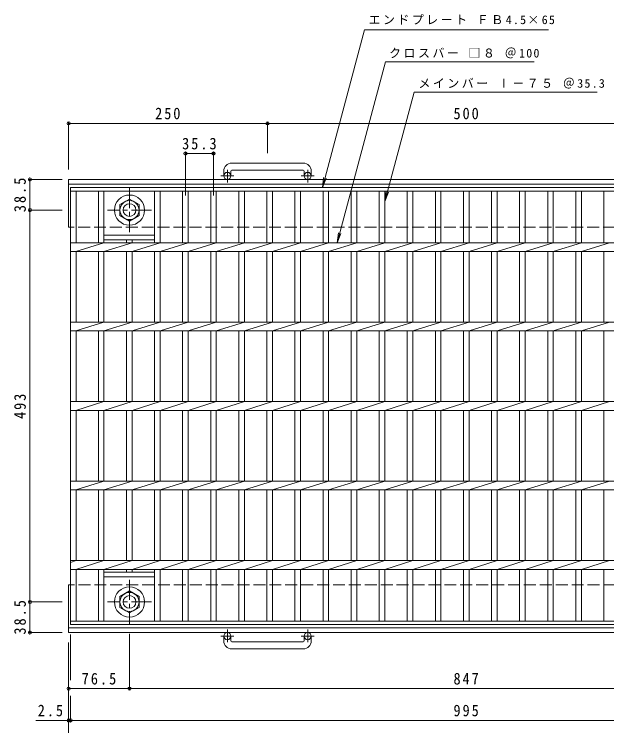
# Model space of a CAD drawing. Units: millimetres, scale not verified. Extents: x -929 to 924, y -686 to 664.
# Drawn here: x -929 to -184, y -231 to 664 of the extents above; entities that cross this region are included whole.
import ezdxf

# ---------------------------------------------------------------- set-up
doc = ezdxf.new("R2010")
doc.units = ezdxf.units.MM
doc.header["$LTSCALE"] = 5
doc.header["$PDMODE"] = 32
doc.header["$PDSIZE"] = 4
doc.linetypes.add('CHAIN1', pattern=[8, 5, -1, 1, -1])
doc.linetypes.add('DASHED3', pattern=[4, 3, -1])
for name, color, linetype, lineweight in [('0-1_躯体', 2, 'Continuous', 9), ('0-2_仕上', 3, 'Continuous', 9), ('0-4_その他', 7, 'Continuous', 9), ('0-5_寸法', 7, 'Continuous', 9)]:
    doc.layers.add(name, color=color, linetype=linetype, lineweight=lineweight)
doc.styles.add('ＭＳ ゴシック', font='')
doc.styles.get('ＭＳ ゴシック').set_extended_font_data('MS Gothic')

msp = doc.modelspace()

# ---------------------------------------------------------------- linework, layer by layer
at = {"layer": '0-1_躯体'}
for p, q in [((-565.846, 476.419), (-655.846, 476.419)), ((-665.846, 466.419), (-665.846, 460.319)), ((-656.846, 466.419), (-656.846, 460.319)), ((-655.846, 467.419), (-565.846, 467.419)), ((-564.846, 466.419), (-564.846, 460.319)), ((-555.846, 466.419), (-555.846, 460.319)), ((-860.846, 395.819), (-860.846, 455.819)), ((266.483, 455.819), (-860.846, 455.819)), ((264.437, 449.819), (-860.846, 449.819)), ((-860.846, -114.181), (-860.846, -54.182)), ((248.074, -108.181), (-860.846, -108.181)), ((246.028, -114.181), (-860.846, -114.181)), ((-665.846, -124.782), (-665.846, -118.682)), ((-656.846, -124.782), (-656.846, -118.682)), ((-564.846, -124.782), (-564.846, -118.682)), ((-555.846, -124.782), (-555.846, -118.682)), ((-655.846, -125.782), (-565.846, -125.782)), ((-565.846, -134.782), (-655.846, -134.782))]:
    msp.add_line(p, q, dxfattribs=at)
at = {"layer": '0-1_躯体', "linetype": 'CHAIN1'}
for p, q in [((-661.346, 452.211), (-661.346, 467.809)), ((-560.346, 452.211), (-560.346, 467.809)), ((-653.183, 460.319), (-669.59, 460.319)), ((-552.183, 460.319), (-568.59, 460.319)), ((-784.346, 444.956), (-784.346, 389.682)), ((-756.71, 417.319), (-811.983, 417.319)), ((-784.346, -48.045), (-784.346, -103.318)), ((-756.71, -75.681), (-811.983, -75.681)), ((-661.346, -110.574), (-661.346, -126.172)), ((-560.346, -110.574), (-560.346, -126.172)), ((-653.183, -118.682), (-669.59, -118.682)), ((-552.183, -118.682), (-568.59, -118.682))]:
    msp.add_line(p, q, dxfattribs=at)
at = {"layer": '0-1_躯体', "linetype": 'DASHED3'}
for p, q in [((246.028, 395.819), (-860.846, 395.819)), ((266.483, -54.182), (-860.846, -54.182))]:
    msp.add_line(p, q, dxfattribs=at)
at = {"layer": '0-1_躯体'}
for points in [[(-796.347, 424.246), (-796.347, 410.391), (-784.346, 403.462), (-772.347, 410.391), (-772.347, 424.246), (-784.346, 431.175)], [(-796.347, -82.609), (-796.347, -68.753), (-784.346, -61.824), (-772.347, -68.753), (-772.347, -82.609), (-784.346, -89.538)]]:
    msp.add_lwpolyline(points, close=True, dxfattribs=at)
for centre, radius in [((-661.346, 460.319), 4.5), ((-560.346, 460.319), 4.5), ((-784.346, 417.319), 19), ((-784.346, 417.319), 12), ((-784.346, 417.319), 8), ((-784.346, -75.681), 19), ((-784.346, -75.681), 12), ((-784.346, -75.681), 8), ((-661.346, -118.682), 4.5), ((-560.346, -118.682), 4.5)]:
    msp.add_circle(centre, radius, dxfattribs=at)
for centre, radius, start, end in [((-655.846, 466.419), 10, 90, 180), ((-565.846, 466.419), 10, 0, 90), ((-655.846, 466.419), 1, 90, 180), ((-565.846, 466.419), 1, 0, 90), ((-655.846, -124.782), 10, 180, 270), ((-655.846, -124.782), 1, 180, 270), ((-565.846, -124.782), 10, 270, 0), ((-565.846, -124.782), 1, 270, 0)]:
    msp.add_arc(centre, radius, start, end, dxfattribs=at)
at = {"layer": '0-2_仕上'}
for p, q in [((-858.346, 445.819), (136.655, 445.819)), ((-858.346, -104.181), (-858.346, 445.819)), ((-858.346, 441.319), (136.655, 441.319)), ((-851.345, 376.319), (-851.345, 441.319)), ((-823.445, 441.319), (-823.445, 376.319)), ((-816.446, 441.319), (-816.446, 376.319)), ((-752.845, 441.319), (-752.845, 376.319)), ((-745.845, 441.319), (-745.845, 376.319)), ((-717.546, 441.319), (-717.546, 376.319)), ((-710.546, 441.319), (-710.546, 376.319)), ((-682.245, 441.319), (-682.245, 376.319)), ((-675.246, 441.319), (-675.246, 376.319)), ((-646.946, 441.319), (-646.946, 376.319)), ((-639.946, 441.319), (-639.946, 376.319)), ((-611.645, 441.319), (-611.645, 376.319)), ((-604.645, 441.319), (-604.645, 376.319)), ((-576.345, 441.319), (-576.345, 376.319)), ((-569.346, 441.319), (-569.346, 376.319)), ((-541.045, 441.319), (-541.045, 376.319)), ((-534.045, 441.319), (-534.045, 376.319)), ((-505.746, 441.319), (-505.746, 376.319)), ((-498.746, 441.319), (-498.746, 376.319)), ((-470.446, 441.319), (-470.446, 376.319)), ((-463.445, 441.319), (-463.445, 376.319)), ((-435.146, 441.319), (-435.146, 376.319)), ((-428.145, 441.319), (-428.145, 376.319)), ((-399.845, 441.319), (-399.845, 376.319)), ((-392.845, 441.319), (-392.845, 376.319)), ((-364.545, 441.319), (-364.545, 376.319)), ((-357.545, 441.319), (-357.545, 376.319)), ((-329.246, 441.319), (-329.246, 376.319)), ((-322.246, 441.319), (-322.246, 376.319)), ((-293.946, 441.319), (-293.946, 376.319)), ((-286.946, 441.319), (-286.946, 376.319)), ((-258.646, 441.319), (-258.646, 376.319)), ((-251.646, 441.319), (-251.646, 376.319)), ((-223.345, 441.319), (-223.345, 376.319)), ((-216.346, 441.319), (-216.346, 376.319)), ((-188.046, 441.319), (-188.046, 376.319)), ((-816.446, 385.819), (-752.845, 385.819)), ((-858.346, 376.319), (136.655, 376.319)), ((-851.746, 365.319), (-816.446, 376.319)), ((-816.446, 379.819), (-752.845, 379.819)), ((-781.146, 376.319), (-816.446, 365.319)), ((-788.145, 379.819), (-788.145, 376.319)), ((-781.146, 379.819), (-781.146, 376.319)), ((-745.845, 376.319), (-781.146, 365.319)), ((-745.846, 365.319), (-710.546, 376.319)), ((-710.546, 365.319), (-675.246, 376.319)), ((-675.246, 365.319), (-639.946, 376.319)), ((-639.946, 365.319), (-604.646, 376.319)), ((-604.646, 365.319), (-569.346, 376.319)), ((-569.346, 365.319), (-534.046, 376.319)), ((-534.046, 365.319), (-498.746, 376.319)), ((-498.746, 365.319), (-463.446, 376.319)), ((-463.446, 365.319), (-428.146, 376.319)), ((-428.146, 365.319), (-392.846, 376.319)), ((-392.846, 365.319), (-357.546, 376.319)), ((-357.546, 365.319), (-322.246, 376.319)), ((-322.246, 365.319), (-286.946, 376.319)), ((-286.946, 365.319), (-251.646, 376.319)), ((-251.646, 365.319), (-216.346, 376.319)), ((-216.346, 365.319), (-181.046, 376.319)), ((-858.346, 365.319), (136.655, 365.319)), ((-851.345, 276.319), (-851.345, 365.319)), ((-823.445, 365.319), (-823.445, 276.319)), ((-816.446, 365.319), (-816.446, 276.319)), ((-788.145, 365.319), (-788.145, 276.319)), ((-781.146, 365.319), (-781.146, 276.319)), ((-752.845, 365.319), (-752.845, 276.319)), ((-745.845, 365.319), (-745.845, 276.319)), ((-717.546, 365.319), (-717.546, 276.319)), ((-710.546, 365.319), (-710.546, 276.319)), ((-682.245, 365.319), (-682.245, 276.319)), ((-675.246, 365.319), (-675.246, 276.319)), ((-646.946, 365.319), (-646.946, 276.319)), ((-639.946, 365.319), (-639.946, 276.319)), ((-611.645, 365.319), (-611.645, 276.319)), ((-604.645, 365.319), (-604.645, 276.319)), ((-576.345, 365.319), (-576.345, 276.319)), ((-569.346, 365.319), (-569.346, 276.319)), ((-541.045, 365.319), (-541.045, 276.319)), ((-534.045, 365.319), (-534.045, 276.319)), ((-505.746, 365.319), (-505.746, 276.319)), ((-498.746, 365.319), (-498.746, 276.319)), ((-470.446, 365.319), (-470.446, 276.319)), ((-463.445, 365.319), (-463.445, 276.319)), ((-435.146, 365.319), (-435.146, 276.319)), ((-428.145, 365.319), (-428.145, 276.319)), ((-399.845, 365.319), (-399.845, 276.319)), ((-392.845, 365.319), (-392.845, 276.319)), ((-364.545, 365.319), (-364.545, 276.319)), ((-357.545, 365.319), (-357.545, 276.319)), ((-329.246, 365.319), (-329.246, 276.319)), ((-322.246, 365.319), (-322.246, 276.319)), ((-293.946, 365.319), (-293.946, 276.319)), ((-286.946, 365.319), (-286.946, 276.319)), ((-258.646, 365.319), (-258.646, 276.319)), ((-251.646, 365.319), (-251.646, 276.319)), ((-223.345, 365.319), (-223.345, 276.319)), ((-216.346, 365.319), (-216.346, 276.319)), ((-188.046, 365.319), (-188.046, 276.319)), ((-858.346, 276.319), (136.655, 276.319)), ((-851.746, 265.319), (-816.446, 276.319)), ((-816.446, 265.319), (-781.146, 276.319)), ((-781.146, 265.319), (-745.846, 276.319)), ((-745.846, 265.319), (-710.546, 276.319)), ((-710.546, 265.319), (-675.246, 276.319)), ((-675.246, 265.319), (-639.946, 276.319)), ((-639.946, 265.319), (-604.646, 276.319)), ((-604.646, 265.319), (-569.346, 276.319)), ((-569.346, 265.319), (-534.046, 276.319)), ((-534.046, 265.319), (-498.746, 276.319)), ((-498.746, 265.319), (-463.446, 276.319)), ((-463.446, 265.319), (-428.146, 276.319)), ((-428.146, 265.319), (-392.846, 276.319)), ((-392.846, 265.319), (-357.546, 276.319)), ((-357.546, 265.319), (-322.246, 276.319)), ((-322.246, 265.319), (-286.946, 276.319)), ((-286.946, 265.319), (-251.646, 276.319)), ((-251.646, 265.319), (-216.346, 276.319)), ((-216.346, 265.319), (-181.046, 276.319)), ((-858.346, 265.319), (136.655, 265.319)), ((-851.345, 176.319), (-851.345, 265.319)), ((-823.445, 265.319), (-823.445, 176.319)), ((-816.446, 265.319), (-816.446, 176.319)), ((-788.145, 265.319), (-788.145, 176.319)), ((-781.146, 265.319), (-781.146, 176.319)), ((-752.845, 265.319), (-752.845, 176.319)), ((-745.845, 265.319), (-745.845, 176.319)), ((-717.546, 265.319), (-717.546, 176.319)), ((-710.546, 265.319), (-710.546, 176.319)), ((-682.245, 265.319), (-682.245, 176.319)), ((-675.246, 265.319), (-675.246, 176.319)), ((-646.946, 265.319), (-646.946, 176.319)), ((-639.946, 265.319), (-639.946, 176.319)), ((-611.645, 265.319), (-611.645, 176.319)), ((-604.645, 265.319), (-604.645, 176.319)), ((-576.345, 265.319), (-576.345, 176.319)), ((-569.346, 265.319), (-569.346, 176.319)), ((-541.045, 265.319), (-541.045, 176.319)), ((-534.045, 265.319), (-534.045, 176.319)), ((-505.746, 265.319), (-505.746, 176.319)), ((-498.746, 265.319), (-498.746, 176.319)), ((-470.446, 265.319), (-470.446, 176.319)), ((-463.445, 265.319), (-463.445, 176.319)), ((-435.146, 265.319), (-435.146, 176.319)), ((-428.145, 265.319), (-428.145, 176.319)), ((-399.845, 265.319), (-399.845, 176.319)), ((-392.845, 265.319), (-392.845, 176.319)), ((-364.545, 265.319), (-364.545, 176.319)), ((-357.545, 265.319), (-357.545, 176.319)), ((-329.246, 265.319), (-329.246, 176.319)), ((-322.246, 265.319), (-322.246, 176.319)), ((-293.946, 265.319), (-293.946, 176.319)), ((-286.946, 265.319), (-286.946, 176.319)), ((-258.646, 265.319), (-258.646, 176.319)), ((-251.646, 265.319), (-251.646, 176.319)), ((-223.345, 265.319), (-223.345, 176.319)), ((-216.346, 265.319), (-216.346, 176.319)), ((-188.046, 265.319), (-188.046, 176.319)), ((-858.346, 176.319), (136.655, 176.319)), ((-851.746, 165.319), (-816.446, 176.319)), ((-816.446, 165.319), (-781.146, 176.319)), ((-781.146, 165.319), (-745.846, 176.319)), ((-745.846, 165.319), (-710.546, 176.319)), ((-710.546, 165.319), (-675.246, 176.319)), ((-675.246, 165.319), (-639.946, 176.319)), ((-639.946, 165.319), (-604.646, 176.319)), ((-604.646, 165.319), (-569.346, 176.319)), ((-569.346, 165.319), (-534.046, 176.319)), ((-534.046, 165.319), (-498.746, 176.319)), ((-498.746, 165.319), (-463.446, 176.319)), ((-463.446, 165.319), (-428.146, 176.319)), ((-428.146, 165.319), (-392.846, 176.319)), ((-392.846, 165.319), (-357.546, 176.319)), ((-357.546, 165.319), (-322.246, 176.319)), ((-322.246, 165.319), (-286.946, 176.319)), ((-286.946, 165.319), (-251.646, 176.319)), ((-251.646, 165.319), (-216.346, 176.319)), ((-216.346, 165.319), (-181.046, 176.319)), ((-858.346, 165.319), (136.655, 165.319)), ((-851.345, 76.319), (-851.345, 165.319)), ((-823.445, 165.319), (-823.445, 76.319)), ((-816.446, 165.319), (-816.446, 76.319)), ((-788.145, 165.319), (-788.145, 76.319)), ((-781.146, 165.319), (-781.146, 76.319)), ((-752.845, 165.319), (-752.845, 76.319)), ((-745.845, 165.319), (-745.845, 76.319)), ((-717.546, 165.319), (-717.546, 76.319)), ((-710.546, 165.319), (-710.546, 76.319)), ((-682.245, 165.319), (-682.245, 76.319)), ((-675.246, 165.319), (-675.246, 76.319)), ((-646.946, 165.319), (-646.946, 76.319)), ((-639.946, 165.319), (-639.946, 76.319)), ((-611.645, 165.319), (-611.645, 76.319)), ((-604.645, 165.319), (-604.645, 76.319)), ((-576.345, 165.319), (-576.345, 76.319)), ((-569.346, 165.319), (-569.346, 76.319)), ((-541.045, 165.319), (-541.045, 76.319)), ((-534.045, 165.319), (-534.045, 76.319)), ((-505.746, 165.319), (-505.746, 76.319)), ((-498.746, 165.319), (-498.746, 76.319)), ((-470.446, 165.319), (-470.446, 76.319)), ((-463.445, 165.319), (-463.445, 76.319)), ((-435.146, 165.319), (-435.146, 76.319)), ((-428.145, 165.319), (-428.145, 76.319)), ((-399.845, 165.319), (-399.845, 76.319)), ((-392.845, 165.319), (-392.845, 76.319)), ((-364.545, 165.319), (-364.545, 76.319)), ((-357.545, 165.319), (-357.545, 76.319)), ((-329.246, 165.319), (-329.246, 76.319)), ((-322.246, 165.319), (-322.246, 76.319)), ((-293.946, 165.319), (-293.946, 76.319)), ((-286.946, 165.319), (-286.946, 76.319)), ((-258.646, 165.319), (-258.646, 76.319)), ((-251.646, 165.319), (-251.646, 76.319)), ((-223.345, 165.319), (-223.345, 76.319)), ((-216.346, 165.319), (-216.346, 76.319)), ((-188.046, 165.319), (-188.046, 76.319)), ((-858.346, 76.319), (136.655, 76.319)), ((-851.746, 65.319), (-816.446, 76.319)), ((-816.446, 65.319), (-781.146, 76.319)), ((-781.146, 65.319), (-745.846, 76.319)), ((-745.846, 65.319), (-710.546, 76.319)), ((-710.546, 65.319), (-675.246, 76.319)), ((-675.246, 65.319), (-639.946, 76.319)), ((-639.946, 65.319), (-604.646, 76.319)), ((-604.646, 65.319), (-569.346, 76.319)), ((-569.346, 65.319), (-534.046, 76.319)), ((-534.046, 65.319), (-498.746, 76.319)), ((-498.746, 65.319), (-463.446, 76.319)), ((-463.446, 65.319), (-428.146, 76.319)), ((-428.146, 65.319), (-392.846, 76.319)), ((-392.846, 65.319), (-357.546, 76.319)), ((-357.546, 65.319), (-322.246, 76.319)), ((-322.246, 65.319), (-286.946, 76.319)), ((-286.946, 65.319), (-251.646, 76.319)), ((-251.646, 65.319), (-216.346, 76.319)), ((-216.346, 65.319), (-181.046, 76.319)), ((-858.346, 65.319), (136.655, 65.319)), ((-851.345, -23.681), (-851.345, 65.319)), ((-823.445, 65.319), (-823.445, -23.681)), ((-816.446, 65.319), (-816.446, -23.681)), ((-788.145, 65.319), (-788.145, -23.681)), ((-781.146, 65.319), (-781.146, -23.681)), ((-752.845, 65.319), (-752.845, -23.681)), ((-745.845, 65.319), (-745.845, -23.681)), ((-717.546, 65.319), (-717.546, -23.681)), ((-710.546, 65.319), (-710.546, -23.681)), ((-682.245, 65.319), (-682.245, -23.681)), ((-675.246, 65.319), (-675.246, -23.681)), ((-646.946, 65.319), (-646.946, -23.681)), ((-639.946, 65.319), (-639.946, -23.681)), ((-611.645, 65.319), (-611.645, -23.681)), ((-604.645, 65.319), (-604.645, -23.681)), ((-576.345, 65.319), (-576.345, -23.681)), ((-569.346, 65.319), (-569.346, -23.681)), ((-541.045, 65.319), (-541.045, -23.681)), ((-534.045, 65.319), (-534.045, -23.681)), ((-505.746, 65.319), (-505.746, -23.681)), ((-498.746, 65.319), (-498.746, -23.681)), ((-470.446, 65.319), (-470.446, -23.681)), ((-463.445, 65.319), (-463.445, -23.681)), ((-435.146, 65.319), (-435.146, -23.681)), ((-428.145, 65.319), (-428.145, -23.681)), ((-399.845, 65.319), (-399.845, -23.681)), ((-392.845, 65.319), (-392.845, -23.681)), ((-364.545, 65.319), (-364.545, -23.681)), ((-357.545, 65.319), (-357.545, -23.681)), ((-329.246, 65.319), (-329.246, -23.681)), ((-322.246, 65.319), (-322.246, -23.681)), ((-293.946, 65.319), (-293.946, -23.681)), ((-286.946, 65.319), (-286.946, -23.681)), ((-258.646, 65.319), (-258.646, -23.681)), ((-251.646, 65.319), (-251.646, -23.681)), ((-223.345, 65.319), (-223.345, -23.681)), ((-216.346, 65.319), (-216.346, -23.681)), ((-188.046, 65.319), (-188.046, -23.681)), ((-858.346, -25.862), (-851.345, -23.68)), ((-858.346, -23.681), (136.655, -23.681)), ((-851.746, -34.681), (-816.446, -23.681)), ((-816.446, -34.681), (-781.146, -23.681)), ((-781.146, -34.681), (-745.845, -23.681)), ((-745.846, -34.681), (-710.546, -23.681)), ((-710.546, -34.681), (-675.246, -23.681)), ((-675.246, -34.681), (-639.946, -23.681)), ((-639.946, -34.681), (-604.646, -23.681)), ((-604.646, -34.681), (-569.346, -23.681)), ((-569.346, -34.681), (-534.046, -23.681)), ((-534.046, -34.681), (-498.746, -23.681)), ((-498.746, -34.681), (-463.446, -23.681)), ((-463.446, -34.681), (-428.146, -23.681)), ((-428.146, -34.681), (-392.846, -23.681)), ((-392.846, -34.681), (-357.546, -23.681)), ((-357.546, -34.681), (-322.246, -23.681)), ((-322.246, -34.681), (-286.946, -23.681)), ((-286.946, -34.681), (-251.646, -23.681)), ((-251.646, -34.681), (-216.346, -23.681)), ((-216.346, -34.681), (-181.046, -23.681)), ((-858.346, -34.681), (136.655, -34.681)), ((-851.345, -99.681), (-851.345, -34.681)), ((-823.445, -34.681), (-823.445, -99.681)), ((-816.446, -34.681), (-816.446, -99.681)), ((-788.145, -34.681), (-788.145, -38.181)), ((-781.146, -34.681), (-781.146, -38.181)), ((-752.845, -34.681), (-752.845, -99.681)), ((-745.845, -34.681), (-745.845, -99.681)), ((-717.546, -34.681), (-717.546, -99.681)), ((-710.546, -34.681), (-710.546, -99.681)), ((-682.245, -34.681), (-682.245, -99.681)), ((-675.246, -34.681), (-675.246, -99.681)), ((-646.946, -34.681), (-646.946, -99.681)), ((-639.946, -34.681), (-639.946, -99.681)), ((-611.645, -34.681), (-611.645, -99.681)), ((-604.645, -34.681), (-604.645, -99.681)), ((-576.345, -34.681), (-576.345, -99.681)), ((-569.346, -34.681), (-569.346, -99.681)), ((-541.045, -34.681), (-541.045, -99.681)), ((-534.045, -34.681), (-534.045, -99.681)), ((-505.746, -34.681), (-505.746, -99.681)), ((-498.746, -34.681), (-498.746, -99.681)), ((-470.446, -34.681), (-470.446, -99.681)), ((-463.445, -34.681), (-463.445, -99.681)), ((-435.146, -34.681), (-435.146, -99.681)), ((-428.145, -34.681), (-428.145, -99.681)), ((-399.845, -34.681), (-399.845, -99.681)), ((-392.845, -34.681), (-392.845, -99.681)), ((-364.545, -34.681), (-364.545, -99.681)), ((-357.545, -34.681), (-357.545, -99.681)), ((-329.246, -34.681), (-329.246, -99.681)), ((-322.246, -34.681), (-322.246, -99.681)), ((-293.946, -34.681), (-293.946, -99.681)), ((-286.946, -34.681), (-286.946, -99.681)), ((-258.646, -34.681), (-258.646, -99.681)), ((-251.646, -34.681), (-251.646, -99.681)), ((-223.345, -34.681), (-223.345, -99.681)), ((-216.346, -34.681), (-216.346, -99.681)), ((-188.046, -34.681), (-188.046, -99.681)), ((-752.845, -38.181), (-816.446, -38.181)), ((-752.845, -44.181), (-816.446, -44.181)), ((136.655, -99.681), (-858.346, -99.681)), ((136.655, -104.181), (-858.346, -104.181))]:
    msp.add_line(p, q, dxfattribs=at)
at = {"layer": '0-4_その他'}
for p, q in [((-860.846, 468.319), (-860.846, 527.919)), ((-860.846, 526.419), (186.654, 526.419)), ((-610.846, 488.919), (-610.846, 527.919)), ((-714.046, 435.717), (-714.046, 490.033)), ((-714.046, 488.533), (-678.747, 488.533)), ((-678.747, 435.717), (-678.747, 490.033)), ((-869.16, 455.819), (-911.009, 455.819)), ((-909.509, 417.319), (-909.509, 455.819)), ((-869.16, 417.319), (-911.009, 417.319)), ((-909.509, -75.681), (-909.509, 417.319)), ((-869.16, -75.681), (-911.009, -75.681)), ((-909.509, -114.181), (-909.509, -75.681)), ((-869.16, -114.181), (-911.009, -114.181)), ((-784.346, -115.818), (-784.346, -186.282)), ((-858.346, -116.681), (-858.346, -174.23)), ((-860.846, -126.681), (-860.846, -266.282)), ((-860.846, -184.782), (62.655, -184.782)), ((-858.346, -193.796), (-858.346, -226.282)), ((-901.922, -224.782), (178.437, -224.782))]:
    msp.add_line(p, q, dxfattribs=at)
for p in [(-860.846, 526.419), (-610.846, 526.419), (-714.046, 488.533), (-678.747, 488.533), (-909.509, 455.819), (-909.509, 417.319), (-909.509, -75.681), (-909.509, -114.181), (-860.846, -184.782), (-784.346, -184.782), (-860.846, -224.782), (-858.346, -224.782)]:
    msp.add_point(p, dxfattribs=at)
at = {"layer": '0-5_寸法'}
for p, q in [((-541.908, 445.819), (-488.808, 643.991)), ((-488.808, 643.991), (-257.618, 643.991)), ((-523.401, 376.319), (-462.396, 603.991)), ((-462.396, 603.991), (-275.502, 603.991)), ((-426.579, 565.801), (-463.445, 428.214)), ((-426.579, 565.801), (-196.286, 565.801)), ((-541.908, 445.819), (-540.276, 458.212)), ((-541.908, 445.819), (-537.124, 457.368)), ((-463.445, 428.214), (-461.814, 440.607)), ((-463.445, 428.214), (-458.662, 439.763)), ((-523.401, 376.319), (-521.769, 388.712)), ((-523.401, 376.319), (-518.617, 387.867))]:
    msp.add_line(p, q, dxfattribs=at)

# ---------------------------------------------------------------- texts
at = {"layer": '0-4_その他', "color": 2, "char_height": 14.66, "attachment_point": 7, "style": 'ＭＳ ゴシック'}
for s, insert in [('\\T1.27;\\W0.9;250', (-752.096, 531.419)), ('\\T1.27;\\W0.9;500', (-377.096, 531.419)), ('\\T1.28;\\W0.9;35.3', (-718.271, 493.533)), ('\\T1.28;\\W0.9;76.5', (-844.471, -179.782)), ('\\T1.27;\\W0.9;847', (-377.096, -179.782)), ('\\T1.27;\\W0.9;2.5', (-899.664, -219.782)), ('\\T1.27;\\W0.9;995', (-377.096, -219.782))]:
    msp.add_mtext(s, dxfattribs=dict(at, insert=insert))
at = {"layer": '0-4_その他', "color": 2, "char_height": 14.66, "attachment_point": 7, "rotation": 90, "style": 'ＭＳ ゴシック'}
for s, insert in [('\\T1.28;\\W0.9;38.5', (-914.509, 414.694)), ('\\T1.27;\\W0.9;493', (-914.509, 154.569)), ('\\T1.28;\\W0.9;38.5', (-914.509, -116.806))]:
    msp.add_mtext(s, dxfattribs=dict(at, insert=insert))
at = {"layer": '0-5_寸法', "char_height": 11, "attachment_point": 7, "style": 'ＭＳ ゴシック'}
for s, insert in [('\\T1.21;エンドプレート\\~ＦＢ4.5×65', (-483.868, 650.668)), ('\\T1.21;クロスバー\\~□８\\~＠100', (-458.002, 608.265)), ('\\T1.21;メインバー\\~Ⅰ－７５\\~＠35.3', (-421.149, 570.221))]:
    msp.add_mtext(s, dxfattribs=dict(at, insert=insert))

doc.saveas('drawing.dxf')
